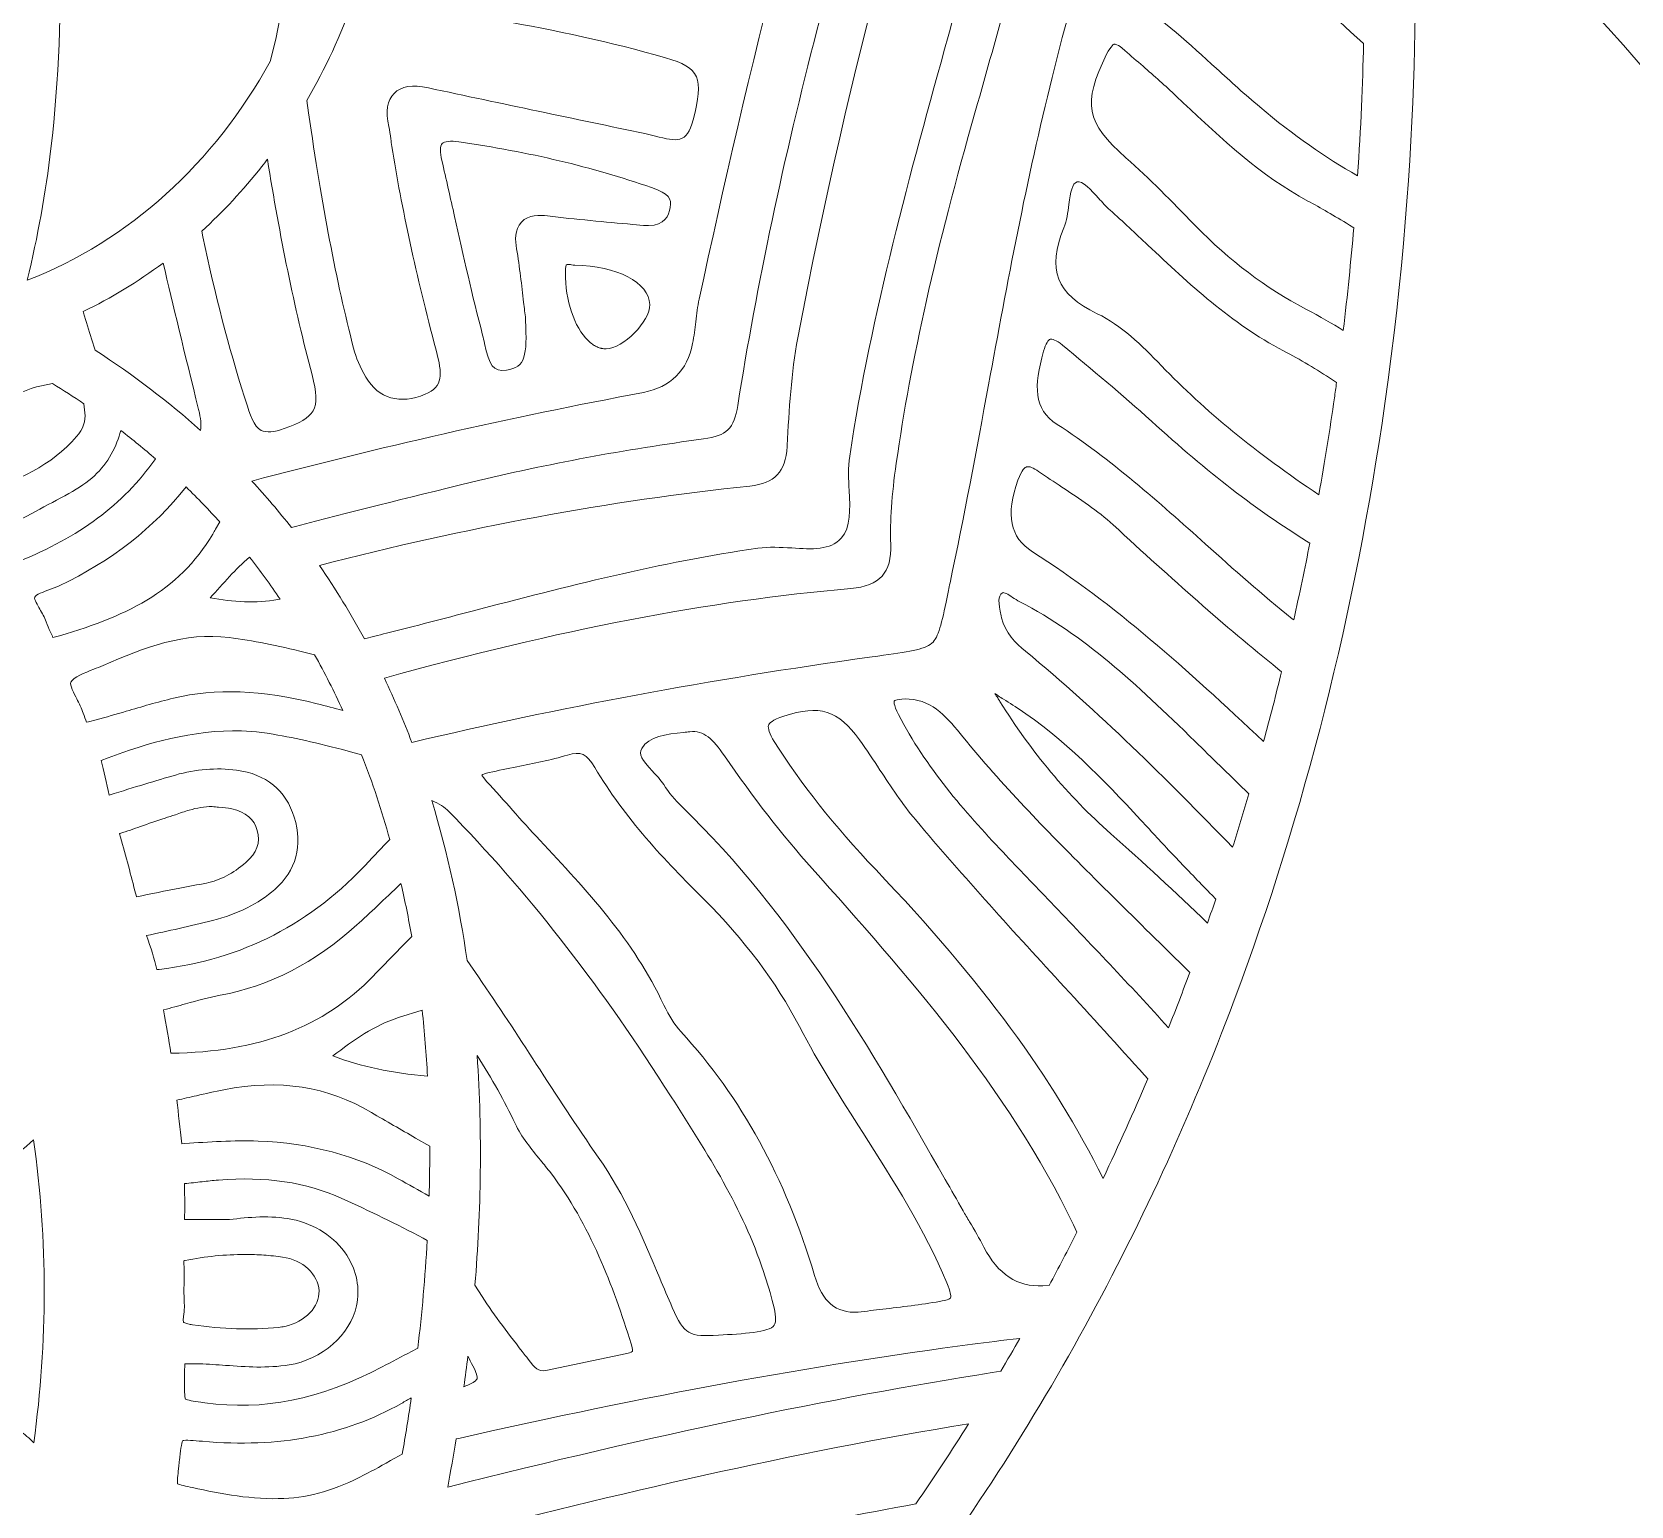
# Model space of a CAD drawing. Extents: x 126 to 8914, y -5970 to -48.
# Drawn here: x 1923.5 to 2422.1, y -5469 to -5009.5 of the extents above; entities that cross this region are included whole.
import ezdxf

# ---------------------------------------------------------------- set-up
doc = ezdxf.new("R2010")
doc.units = 0
doc.header["$MEASUREMENT"] = 0
doc.layers.add('Layer 1', color=7, linetype='Continuous')

# ---------------------------------------------------------------- blocks, each defined once
blk = doc.blocks.new('block 5')
at = {"layer": 'Layer 1', "lineweight": 0}
for points, knots in [([(2818.21, -4035.29), (2764.98, -4085.04), (2703.32, -4112.86), (2639.92, -4115.7), (2556.38, -4119.43), (2474.39, -4091.01), (2412.29, -4065.84), (2390.15, -4056.87), (2367.8, -4047.16), (2346.17, -4037.79), (2337.96, -4034.23), (2329.71, -4030.65), (2321.4, -4027.09), (2370.2, -4027.99), (2425.96, -4026.76), (2512.78, -3944.21), (2568.47, -3891.26), (2641.86, -3817.66), (2625.5, -3731.42), (2622.21, -3714.04), (2610.78, -3672.65), (2559.78, -3632.09), (2565.05, -3641.92), (2601.55, -3712.43), (2569.23, -3767.25), (2553.89, -3793.27), (2526.47, -3811.29), (2469.72, -3823.54), (2455.32, -3826.64), (2439.55, -3829), (2422.5, -3830.6), (2491.63, -3754.35), (2533.44, -3654.19), (2546.8, -3532.56), (2561.6, -3397.97), (2537.78, -3271.79), (2515.19, -3189.65), (2510.53, -3172.76), (2505.39, -3155.8), (2499.9, -3139.21), (2495.8, -3126.87), (2490.71, -3117.41), (2484.71, -3110.84), (2484.71, -3110.84), (2488.77, -3108.46), (2488.77, -3108.46), (2487.91, -3106.99), (2467.22, -3072.31), (2420.27, -3069.9), (2389.9, -3068.35), (2355.8, -3080.81), (2318.9, -3106.96), (2293.41, -3125.04), (2266.47, -3149.76), (2238.33, -3180.89), (2186.61, -3211.53), (2146.15, -3238.95), (2111.02, -3267.11), (2058.71, -3309.06), (2001.06, -3349.19), (1934.05, -3358.54), (1877.14, -3366.49), (1825.98, -3348.74), (1771.81, -3329.95), (1743.84, -3320.25), (1714.92, -3310.21), (1685.21, -3304.09), (1598.29, -3286.15), (1534.59, -3301.57), (1500, -3348.62), (1465.41, -3301.57), (1401.71, -3286.17), (1314.79, -3304.09), (1285.08, -3310.21), (1256.16, -3320.25), (1228.19, -3329.95), (1174.02, -3348.74), (1122.86, -3366.49), (1065.95, -3358.54), (998.94, -3349.19), (941.29, -3309.06), (888.98, -3267.11), (853.85, -3238.95), (813.4, -3211.53), (761.67, -3180.89), (733.53, -3149.76), (706.59, -3125.04), (681.1, -3106.96), (644.2, -3080.81), (610.1, -3068.34), (579.73, -3069.9), (532.78, -3072.31), (512.09, -3106.99), (511.23, -3108.46), (511.23, -3108.46), (515.29, -3110.84), (515.29, -3110.84), (509.29, -3117.41), (504.2, -3126.87), (500.12, -3139.21), (494.6, -3155.81), (489.45, -3172.78), (484.81, -3189.65), (462.22, -3271.79), (438.4, -3397.97), (453.2, -3532.56), (466.56, -3654.19), (508.37, -3754.35), (577.5, -3830.6), (560.45, -3829), (544.68, -3826.64), (530.28, -3823.54), (473.53, -3811.29), (446.11, -3793.27), (430.77, -3767.25), (398.45, -3712.43), (434.95, -3641.92), (440.22, -3632.09), (389.22, -3672.65), (377.79, -3714.04), (374.5, -3731.42), (358.14, -3817.66), (431.53, -3891.26), (487.22, -3944.21), (574.04, -4026.76), (629.8, -4027.99), (678.6, -4027.09), (670.29, -4030.65), (662.04, -4034.23), (653.83, -4037.79), (632.2, -4047.16), (609.85, -4056.87), (587.71, -4065.84), (525.61, -4091.01), (443.59, -4119.44), (360.08, -4115.7), (296.68, -4112.86), (235.02, -4085.04), (181.79, -4035.29), (181.79, -4035.29), (125.56, -3982.7), (125.56, -3982.7), (125.56, -3982.7), (169.91, -4045.63), (169.91, -4045.63), (219.46, -4115.9), (304.09, -4175.64), (385.53, -4197.81), (420.7, -4207.39), (457.65, -4212.84), (496.23, -4214.15), (485.34, -4225.21), (469.98, -4241.91), (452.74, -4264.03), (422.4, -4302.95), (380.42, -4366.57), (352.73, -4448.62), (321.59, -4540.91), (314.53, -4637.18), (331.76, -4734.74), (353.22, -4856.34), (412.66, -4980.18), (508.45, -5102.83), (508.45, -5102.83), (517.04, -5113.81), (517.04, -5113.81), (517.04, -5113.81), (522.08, -5100.8), (522.08, -5100.8), (522.28, -5100.26), (543.72, -5046.12), (606.97, -4986), (618.24, -4975.3), (631.32, -4963.97), (646.37, -4952.46), (644.61, -4982.41), (643.28, -5045.33), (654.68, -5125.3), (663.93, -5190.25), (679.74, -5252.83), (701.65, -5311.3), (729.05, -5384.39), (766.12, -5451.24), (811.85, -5510), (813.74, -5512.77), (839.32, -5550.81), (859.18, -5606.87), (878.01, -5659.98), (895.42, -5740.7), (871.56, -5823.61), (871.56, -5823.61), (865.31, -5845.39), (865.31, -5845.39), (865.31, -5845.39), (883.77, -5832.24), (883.77, -5832.24), (885.33, -5831.13), (922.61, -5804.27), (953.85, -5755.29), (978.49, -5716.64), (1002.96, -5657.53), (992.58, -5583.6), (993.17, -5584.35), (993.72, -5585.04), (994.23, -5585.72), (1015.9, -5614.87), (1039.45, -5642.28), (1064.19, -5667.18), (1108.9, -5712.2), (1155.06, -5746.33), (1201.41, -5768.67), (1255.37, -5794.66), (1309.82, -5804.7), (1363.33, -5798.49), (1378.55, -5829.06), (1404.02, -5852.77), (1428.69, -5875.76), (1454.89, -5900.15), (1479.63, -5923.18), (1492.73, -5953.46), (1492.73, -5953.46), (1500, -5970.23), (1500, -5970.23), (1500, -5970.23), (1507.27, -5953.46), (1507.27, -5953.46), (1520.37, -5923.18), (1545.11, -5900.15), (1571.31, -5875.76), (1595.98, -5852.77), (1621.45, -5829.06), (1636.67, -5798.49), (1690.18, -5804.7), (1744.63, -5794.66), (1798.59, -5768.67), (1844.94, -5746.33), (1891.12, -5712.2), (1935.81, -5667.18), (1960.55, -5642.28), (1984.1, -5614.88), (2005.77, -5585.74), (2006.28, -5585.06), (2006.83, -5584.35), (2007.42, -5583.6), (1997.04, -5657.53), (2021.51, -5716.64), (2046.15, -5755.29), (2077.39, -5804.27), (2114.67, -5831.13), (2116.23, -5832.24), (2116.23, -5832.24), (2134.69, -5845.39), (2134.69, -5845.39), (2134.69, -5845.39), (2128.44, -5823.61), (2128.44, -5823.61), (2104.58, -5740.7), (2121.99, -5659.98), (2140.82, -5606.87), (2160.7, -5550.77), (2186.28, -5512.73), (2188.15, -5510), (2233.88, -5451.24), (2270.95, -5384.39), (2298.34, -5311.3), (2320.26, -5252.83), (2336.07, -5190.25), (2345.32, -5125.3), (2356.72, -5045.33), (2355.39, -4982.41), (2353.63, -4952.46), (2368.68, -4963.97), (2381.76, -4975.3), (2393.03, -4986), (2456.28, -5046.12), (2477.72, -5100.26), (2477.92, -5100.8), (2477.92, -5100.8), (2482.94, -5113.84), (2482.94, -5113.84), (2482.94, -5113.84), (2491.55, -5102.83), (2491.55, -5102.83), (2587.34, -4980.18), (2646.78, -4856.34), (2668.24, -4734.74), (2685.47, -4637.18), (2678.41, -4540.91), (2647.27, -4448.62), (2619.58, -4366.57), (2577.6, -4302.95), (2547.26, -4264.03), (2530.02, -4241.91), (2514.66, -4225.21), (2503.77, -4214.15), (2542.35, -4212.84), (2579.3, -4207.39), (2614.47, -4197.81), (2695.91, -4175.64), (2780.54, -4115.9), (2830.09, -4045.63), (2830.09, -4045.63), (2874.44, -3982.7), (2874.44, -3982.7), (2874.44, -3982.7), (2818.21, -4035.29), (2818.21, -4035.29)], [0, 0, 0, 0, 1, 1, 1, 2, 2, 2, 3, 3, 3, 4, 4, 4, 5, 5, 5, 6, 6, 6, 7, 7, 7, 8, 8, 8, 9, 9, 9, 10, 10, 10, 11, 11, 11, 12, 12, 12, 13, 13, 13, 14, 14, 14, 15, 15, 15, 16, 16, 16, 17, 17, 17, 18, 18, 18, 19, 19, 19, 20, 20, 20, 21, 21, 21, 22, 22, 22, 23, 23, 23, 24, 24, 24, 25, 25, 25, 26, 26, 26, 27, 27, 27, 28, 28, 28, 29, 29, 29, 30, 30, 30, 31, 31, 31, 32, 32, 32, 33, 33, 33, 34, 34, 34, 35, 35, 35, 36, 36, 36, 37, 37, 37, 38, 38, 38, 39, 39, 39, 40, 40, 40, 41, 41, 41, 42, 42, 42, 43, 43, 43, 44, 44, 44, 45, 45, 45, 46, 46, 46, 47, 47, 47, 48, 48, 48, 49, 49, 49, 50, 50, 50, 51, 51, 51, 52, 52, 52, 53, 53, 53, 54, 54, 54, 55, 55, 55, 56, 56, 56, 57, 57, 57, 58, 58, 58, 59, 59, 59, 60, 60, 60, 61, 61, 61, 62, 62, 62, 63, 63, 63, 64, 64, 64, 65, 65, 65, 66, 66, 66, 67, 67, 67, 68, 68, 68, 69, 69, 69, 70, 70, 70, 71, 71, 71, 72, 72, 72, 73, 73, 73, 74, 74, 74, 75, 75, 75, 76, 76, 76, 77, 77, 77, 78, 78, 78, 79, 79, 79, 80, 80, 80, 81, 81, 81, 82, 82, 82, 83, 83, 83, 84, 84, 84, 85, 85, 85, 86, 86, 86, 87, 87, 87, 88, 88, 88, 89, 89, 89, 90, 90, 90, 91, 91, 91, 92, 92, 92, 93, 93, 93, 94, 94, 94, 95, 95, 95, 96, 96, 96, 97, 97, 97, 98, 98, 98, 99, 99, 99, 100, 100, 100, 101, 101, 101, 102, 102, 102, 102]), ([(1921.99, -5086.84), (1925.28, -5073.34), (1927.75, -5059.63), (1929.38, -5045.79), (1931.93, -5024.15), (1932.69, -5002.45), (1931.98, -4980.76), (1931.98, -4980.76), (1931.98, -4980.75), (1931.98, -4980.75), (1931.98, -4980.75), (1932.09, -4980.76), (1932.09, -4980.76), (1935.41, -4931.64), (1965.23, -4861.88), (1979.54, -4830.84), (1992.25, -4864.42), (2017.11, -4944.78), (1997.78, -5018.64), (1980.37, -5050.21), (1953.65, -5074.7), (1921.99, -5086.84)], [0, 0, 0, 0, 1, 1, 1, 2, 2, 2, 3, 3, 3, 4, 4, 4, 5, 5, 5, 6, 6, 6, 7, 7, 7, 7]), ([(2210.24, -4872.93), (2209.18, -4875.78), (2208.16, -4878.65), (2207.16, -4881.53), (2176.4, -4970.32), (2155.58, -5050.24), (2143.54, -5125.86), (2142.38, -5133.11), (2140.1, -5135.36), (2132.9, -5136.32), (2108.54, -5139.57), (2084.19, -5144.11), (2060.53, -5149.82), (2040.01, -5154.78), (2022.06, -5159.29), (2005.68, -5163.61), (2005.68, -5163.61), (2004.38, -5163.96), (2004.38, -5163.96), (2000.5, -5159.02), (1996.39, -5154.18), (1992.02, -5149.46), (2031.16, -5139.06), (2072.23, -5129.75), (2114.13, -5121.82), (2122.53, -5120.22), (2127.85, -5114.95), (2129.48, -5106.56), (2129.92, -5104.3), (2130.19, -5102.02), (2130.45, -5099.82), (2130.73, -5097.36), (2131, -5095.04), (2131.49, -5092.77), (2146.56, -5023.65), (2165.04, -4943.47), (2193.69, -4866.66), (2193.69, -4866.66), (2193.7, -4866.62), (2193.7, -4866.62), (2199.34, -4868.66), (2204.85, -4870.75), (2210.26, -4872.87), (2210.26, -4872.87), (2210.24, -4872.93), (2210.24, -4872.93)], [0, 0, 0, 0, 1, 1, 1, 2, 2, 2, 3, 3, 3, 4, 4, 4, 5, 5, 5, 6, 6, 6, 7, 7, 7, 8, 8, 8, 9, 9, 9, 10, 10, 10, 11, 11, 11, 12, 12, 12, 13, 13, 13, 14, 14, 14, 15, 15, 15, 15]), ([(2246.89, -4888.51), (2246.89, -4888.51), (2246.8, -4888.75), (2246.8, -4888.75), (2235.45, -4919.3), (2226.26, -4947.79), (2218.73, -4975.9), (2215.6, -4987.57), (2212.32, -4999.41), (2209.14, -5010.86), (2197.36, -5053.28), (2185.19, -5097.14), (2178.46, -5141.69), (2177.92, -5145.22), (2178.11, -5148.89), (2178.28, -5152.45), (2178.57, -5158.31), (2178.84, -5163.83), (2175.78, -5167.25), (2172.38, -5171.07), (2166.82, -5170.74), (2160.38, -5170.32), (2156.9, -5170.12), (2153.29, -5169.9), (2149.84, -5170.39), (2119.54, -5174.69), (2089.65, -5182.48), (2060.75, -5190), (2051.98, -5192.3), (2042.91, -5194.65), (2033.97, -5196.89), (2032.75, -5197.19), (2031.54, -5197.5), (2030.34, -5197.82), (2030.34, -5197.82), (2027.13, -5198.63), (2027.13, -5198.63), (2022.9, -5190.84), (2018.23, -5183.21), (2013.1, -5175.78), (2058.61, -5163.94), (2103.76, -5155.6), (2147.34, -5151), (2155.11, -5150.17), (2158.47, -5146.63), (2158.91, -5138.73), (2158.91, -5138.73), (2158.92, -5138.41), (2158.92, -5138.41), (2159.56, -5127.28), (2160.19, -5115.77), (2162.28, -5104.84), (2178.68, -5018.79), (2198.93, -4944.77), (2224.17, -4878.5), (2231.98, -4881.76), (2239.56, -4885.11), (2246.89, -4888.51)], [0, 0, 0, 0, 1, 1, 1, 2, 2, 2, 3, 3, 3, 4, 4, 4, 5, 5, 5, 6, 6, 6, 7, 7, 7, 8, 8, 8, 9, 9, 9, 10, 10, 10, 11, 11, 11, 12, 12, 12, 13, 13, 13, 14, 14, 14, 15, 15, 15, 16, 16, 16, 17, 17, 17, 18, 18, 18, 19, 19, 19, 19]), ([(2042.29, -5230.86), (2042.29, -5230.86), (2041.91, -5230.94), (2041.91, -5230.94), (2039.33, -5224.18), (2036.48, -5217.48), (2033.35, -5210.88), (2088.07, -5195.75), (2134.31, -5186.87), (2178.78, -5182.96), (2187.83, -5182.16), (2191.57, -5178.02), (2191.25, -5169.12), (2191, -5161.92), (2191.53, -5153.91), (2192.96, -5143.92), (2197.6, -5111.52), (2205.23, -5077.63), (2217.7, -5033.98), (2221.15, -5021.94), (2224.54, -5009.65), (2227.82, -4997.76), (2237.23, -4963.59), (2246.97, -4928.26), (2259.27, -4894.43), (2265.38, -4897.42), (2271.33, -4900.46), (2277.11, -4903.53), (2277.11, -4903.53), (2276.95, -4904.01), (2276.95, -4904.01), (2264.38, -4939.7), (2252.81, -4978.85), (2241.56, -5023.69), (2233.59, -5055.38), (2227.56, -5087.96), (2221.74, -5119.46), (2217.97, -5139.76), (2214.09, -5160.71), (2209.74, -5181.21), (2209.41, -5182.81), (2209.1, -5184.3), (2208.8, -5185.68), (2207.09, -5193.96), (2206.24, -5198.12), (2204.02, -5200.02), (2201.71, -5202.01), (2196.57, -5202.73), (2187.24, -5204.01), (2187.24, -5204.01), (2184.66, -5204.37), (2184.66, -5204.37), (2135.21, -5211.26), (2087.31, -5220.17), (2042.29, -5230.86)], [0, 0, 0, 0, 1, 1, 1, 2, 2, 2, 3, 3, 3, 4, 4, 4, 5, 5, 5, 6, 6, 6, 7, 7, 7, 8, 8, 8, 9, 9, 9, 10, 10, 10, 11, 11, 11, 12, 12, 12, 13, 13, 13, 14, 14, 14, 15, 15, 15, 16, 16, 16, 17, 17, 17, 18, 18, 18, 18]), ([(2336.83, -5054.26), (2326.86, -5048.72), (2316.86, -5041.71), (2306.31, -5032.84), (2301.72, -5029), (2297.2, -5024.87), (2292.83, -5020.86), (2284.63, -5013.37), (2276.14, -5005.63), (2266.69, -4999.16), (2264.46, -4997.61), (2263.53, -4996.15), (2263.4, -4993.85), (2264.26, -4991.15), (2265.08, -4988.43), (2265.9, -4985.7), (2267.77, -4979.47), (2269.72, -4973.01), (2271.98, -4966.85), (2272.93, -4964.27), (2275.81, -4956.45), (2277.27, -4956.1), (2278.23, -4955.9), (2281.32, -4958.22), (2286.45, -4963.07), (2293.62, -4969.81), (2300.79, -4976.82), (2307.72, -4983.61), (2316.45, -4992.16), (2325.47, -5000.99), (2334.62, -5009.42), (2334.62, -5009.42), (2338.67, -5013.09), (2338.67, -5013.09), (2338.4, -5025.62), (2337.83, -5039.41), (2336.83, -5054.26)], [0, 0, 0, 0, 1, 1, 1, 2, 2, 2, 3, 3, 3, 4, 4, 4, 5, 5, 5, 6, 6, 6, 7, 7, 7, 8, 8, 8, 9, 9, 9, 10, 10, 10, 11, 11, 11, 12, 12, 12, 12]), ([(2117.86, -5041.91), (2116.77, -5041.63), (2115.66, -5041.36), (2114.57, -5041.12), (2092.95, -5036.61), (2069.93, -5031.8), (2047.09, -5026.89), (2042.09, -5025.81), (2038.59, -5026.38), (2036.37, -5028.62), (2034.2, -5030.8), (2033.66, -5034.19), (2034.74, -5038.94), (2035.03, -5040.16), (2035.18, -5041.44), (2035.36, -5042.8), (2035.47, -5043.58), (2035.56, -5044.35), (2035.69, -5045.13), (2038.76, -5064.41), (2043.26, -5085.18), (2049.46, -5108.62), (2051.49, -5116.31), (2051.79, -5119.94), (2046.04, -5122.42), (2038.4, -5125.72), (2031.5, -5123.72), (2027.59, -5117.1), (2025.81, -5114.1), (2024.48, -5110.96), (2023.74, -5108.05), (2018.37, -5087.11), (2013.91, -5063.77), (2009.7, -5034.63), (2009.7, -5034.63), (2009.14, -5030.82), (2009.14, -5030.82), (2014.92, -5020.91), (2019.81, -5010.35), (2023.77, -4999.41), (2023.77, -4999.41), (2024.5, -4999.49), (2024.5, -4999.49), (2051.31, -5002.67), (2086.54, -5007.58), (2121.06, -5017.54), (2131.71, -5020.61), (2133.07, -5023.68), (2129.64, -5036.86), (2127.66, -5044.41), (2124.59, -5043.62), (2117.86, -5041.91)], [0, 0, 0, 0, 1, 1, 1, 2, 2, 2, 3, 3, 3, 4, 4, 4, 5, 5, 5, 6, 6, 6, 7, 7, 7, 8, 8, 8, 9, 9, 9, 10, 10, 10, 11, 11, 11, 12, 12, 12, 13, 13, 13, 14, 14, 14, 15, 15, 15, 16, 16, 16, 17, 17, 17, 17]), ([(2332.34, -5102.53), (2328.94, -5100.37), (2325.18, -5098.22), (2320.66, -5095.83), (2308.14, -5089.24), (2296.9, -5080.78), (2286.32, -5069.93), (2286.32, -5069.93), (2285.8, -5069.39), (2285.8, -5069.39), (2279.01, -5062.43), (2272, -5055.24), (2264.57, -5048.67), (2252.07, -5037.61), (2250.99, -5031.88), (2258.57, -5016.41), (2259.98, -5013.53), (2260.88, -5013.29), (2260.98, -5013.26), (2261.07, -5013.25), (2261.94, -5013.15), (2264.24, -5015.19), (2266.11, -5016.86), (2268.01, -5018.52), (2269.91, -5020.16), (2273.36, -5023.17), (2276.92, -5026.29), (2280.27, -5029.46), (2280.27, -5029.46), (2282.46, -5031.51), (2282.46, -5031.51), (2294.3, -5042.69), (2306.55, -5054.26), (2321.29, -5062.16), (2325.25, -5064.28), (2329.49, -5066.73), (2334.25, -5069.65), (2334.25, -5069.65), (2335.62, -5070.49), (2335.62, -5070.49), (2334.74, -5080.76), (2333.67, -5091.44), (2332.34, -5102.53)], [0, 0, 0, 0, 1, 1, 1, 2, 2, 2, 3, 3, 3, 4, 4, 4, 5, 5, 5, 6, 6, 6, 7, 7, 7, 8, 8, 8, 9, 9, 9, 10, 10, 10, 11, 11, 11, 12, 12, 12, 13, 13, 13, 14, 14, 14, 14]), ([(2115.74, -5069.82), (2115.23, -5069.82), (2114.7, -5069.82), (2114.11, -5069.76), (2114.11, -5069.76), (2110.83, -5069.47), (2110.83, -5069.47), (2102.1, -5068.68), (2093.07, -5067.87), (2084.24, -5066.81), (2081.82, -5066.53), (2078.34, -5066.4), (2076.1, -5068.74), (2073.87, -5071.09), (2074.16, -5074.59), (2074.57, -5077.02), (2075.53, -5082.8), (2076.2, -5088.58), (2076.78, -5093.68), (2076.99, -5095.54), (2077.2, -5097.3), (2077.39, -5098.88), (2077.39, -5098.88), (2077.4, -5099.41), (2077.4, -5099.41), (2077.83, -5110.2), (2077.43, -5114.05), (2071.47, -5114.87), (2067.24, -5115.46), (2066.08, -5113.42), (2064.58, -5106.55), (2064.39, -5105.64), (2064.18, -5104.76), (2063.98, -5103.93), (2060.78, -5091.71), (2057.96, -5079.14), (2055.24, -5067), (2053.94, -5061.19), (2052.64, -5055.37), (2051.3, -5049.58), (2050.68, -5046.96), (2050.71, -5044.97), (2051.38, -5044.26), (2052.03, -5043.54), (2053.97, -5043.34), (2056.59, -5043.72), (2078.49, -5046.87), (2098.12, -5051.54), (2116.6, -5057.95), (2122.23, -5059.91), (2122.94, -5061.38), (2122.49, -5064.14), (2122.03, -5066.8), (2120.82, -5069.74), (2115.74, -5069.82)], [0, 0, 0, 0, 1, 1, 1, 2, 2, 2, 3, 3, 3, 4, 4, 4, 5, 5, 5, 6, 6, 6, 7, 7, 7, 8, 8, 8, 9, 9, 9, 10, 10, 10, 11, 11, 11, 12, 12, 12, 13, 13, 13, 14, 14, 14, 15, 15, 15, 16, 16, 16, 17, 17, 17, 18, 18, 18, 18]), ([(1990.15, -5124.56), (1990.15, -5124.56), (1989.75, -5123.33), (1989.75, -5123.33), (1984.78, -5107.67), (1980.54, -5091.32), (1976.77, -5073.35), (1976.77, -5073.35), (1976.41, -5071.56), (1976.41, -5071.56), (1983.09, -5065.47), (1989.36, -5058.76), (1995.15, -5051.41), (1995.75, -5050.65), (1996.32, -5049.86), (1996.91, -5049.1), (2000.72, -5073.27), (2005.27, -5095.32), (2010.81, -5116.38), (2013.69, -5127.33), (2011.68, -5129.64), (2002.16, -5133.08), (1998.95, -5134.23), (1996.53, -5134.44), (1994.98, -5133.66), (1992.63, -5132.49), (1991.42, -5128.64), (1990.15, -5124.56)], [0, 0, 0, 0, 1, 1, 1, 2, 2, 2, 3, 3, 3, 4, 4, 4, 5, 5, 5, 6, 6, 6, 7, 7, 7, 8, 8, 8, 9, 9, 9, 9]), ([(2329.58, -5123.56), (2328.21, -5133.2), (2326.59, -5143.27), (2324.74, -5153.72), (2305.25, -5140.74), (2289.17, -5127.58), (2275.65, -5113.53), (2269.42, -5107.04), (2263.18, -5100.91), (2255.61, -5097.29), (2242.92, -5091.21), (2239.91, -5083.45), (2245.2, -5070.53), (2246.13, -5068.25), (2246.48, -5065.71), (2246.81, -5063.24), (2247.33, -5059.31), (2247.79, -5056.71), (2249.38, -5056.18), (2250.91, -5055.69), (2253.87, -5058.91), (2256.02, -5061.29), (2257.2, -5062.57), (2258.4, -5063.92), (2259.63, -5065.01), (2263.61, -5068.55), (2267.58, -5072.29), (2271.41, -5075.9), (2284.2, -5087.9), (2297.4, -5100.32), (2313.66, -5108.83), (2318.96, -5111.58), (2324.11, -5114.65), (2328.95, -5117.91), (2328.95, -5117.91), (2330.25, -5118.78), (2330.25, -5118.78), (2330.03, -5120.38), (2329.82, -5121.96), (2329.58, -5123.56)], [0, 0, 0, 0, 1, 1, 1, 2, 2, 2, 3, 3, 3, 4, 4, 4, 5, 5, 5, 6, 6, 6, 7, 7, 7, 8, 8, 8, 9, 9, 9, 10, 10, 10, 11, 11, 11, 12, 12, 12, 13, 13, 13, 13]), ([(1939.59, -5097.05), (1939.59, -5097.05), (1939.45, -5096.62), (1939.45, -5096.62), (1948.18, -5092.41), (1956.51, -5087.34), (1964.38, -5081.49), (1967.48, -5094.67), (1970.9, -5108.86), (1975.44, -5127.19), (1976.09, -5129.83), (1976.28, -5131.97), (1976.03, -5133.69), (1966.14, -5124.8), (1955.23, -5116.44), (1943.2, -5108.7), (1943.2, -5108.7), (1942.06, -5105.12), (1942.06, -5105.12), (1941.2, -5102.43), (1940.38, -5099.74), (1939.59, -5097.05)], [0, 0, 0, 0, 1, 1, 1, 2, 2, 2, 3, 3, 3, 4, 4, 4, 5, 5, 5, 6, 6, 6, 7, 7, 7, 7]), ([(2116.11, -5094.4), (2116.2, -5099.71), (2107.91, -5108.13), (2102.46, -5108.26), (2102.02, -5108.26), (2101.57, -5108.21), (2101.13, -5108.11), (2101.07, -5108.1), (2101, -5108.08), (2100.94, -5108.07), (2100.53, -5107.97), (2100.12, -5107.83), (2099.71, -5107.65), (2099.66, -5107.64), (2099.61, -5107.61), (2099.56, -5107.59), (2099.12, -5107.38), (2098.69, -5107.13), (2098.25, -5106.83), (2098.25, -5106.83), (2098.23, -5106.82), (2098.23, -5106.82), (2097.77, -5106.5), (2097.32, -5106.12), (2096.87, -5105.68), (2092.55, -5101.45), (2089.77, -5093.12), (2089.78, -5084.48), (2089.78, -5082.56), (2090.13, -5082.04), (2090.16, -5082.01), (2090.19, -5082.01), (2090.35, -5081.96), (2090.71, -5081.96), (2091.05, -5081.96), (2091.54, -5081.99), (2092.23, -5082.12), (2092.23, -5082.12), (2092.76, -5082.17), (2092.76, -5082.17), (2105.72, -5082.28), (2115.98, -5087.66), (2116.11, -5094.4)], [0, 0, 0, 0, 1, 1, 1, 2, 2, 2, 3, 3, 3, 4, 4, 4, 5, 5, 5, 6, 6, 6, 7, 7, 7, 8, 8, 8, 9, 9, 9, 10, 10, 10, 11, 11, 11, 12, 12, 12, 13, 13, 13, 14, 14, 14, 14]), ([(2316.89, -5192.77), (2316.89, -5192.77), (2316.4, -5192.37), (2316.4, -5192.37), (2307.12, -5184.98), (2298.11, -5176.91), (2289.39, -5169.1), (2274.91, -5156.11), (2259.93, -5142.68), (2243.12, -5131.78), (2235.68, -5126.93), (2235.89, -5120.03), (2238.88, -5108.98), (2239.55, -5106.51), (2240.42, -5105.44), (2240.95, -5105.26), (2241.51, -5105.09), (2242.82, -5105.45), (2244.78, -5107.07), (2253.81, -5114.52), (2263.42, -5122.57), (2272.5, -5130.78), (2290.18, -5146.82), (2305.57, -5158.7), (2320.89, -5168.17), (2320.89, -5168.17), (2321.92, -5168.8), (2321.92, -5168.8), (2320.39, -5176.62), (2318.71, -5184.62), (2316.89, -5192.77)], [0, 0, 0, 0, 1, 1, 1, 2, 2, 2, 3, 3, 3, 4, 4, 4, 5, 5, 5, 6, 6, 6, 7, 7, 7, 8, 8, 8, 9, 9, 9, 10, 10, 10, 10]), ([(1926.45, -5119.75), (1926.45, -5119.75), (1929.92, -5119.08), (1929.92, -5119.08), (1933.24, -5121.13), (1936.47, -5123.21), (1939.64, -5125.35), (1939.64, -5125.35), (1939.97, -5128.15), (1939.97, -5128.15), (1940.27, -5130.75), (1939.42, -5133.25), (1937.39, -5135.61), (1929.62, -5144.68), (1918.98, -5149.22), (1906.89, -5153.67), (1906.89, -5153.67), (1902.1, -5145.3), (1902.1, -5145.3), (1904.67, -5139.53), (1907.08, -5133.69), (1909.32, -5127.76), (1909.32, -5127.76), (1913.83, -5125.22), (1913.83, -5125.22), (1918.09, -5122.83), (1922.1, -5120.59), (1926.45, -5119.75)], [0, 0, 0, 0, 1, 1, 1, 2, 2, 2, 3, 3, 3, 4, 4, 4, 5, 5, 5, 6, 6, 6, 7, 7, 7, 8, 8, 8, 9, 9, 9, 9]), ([(1913.52, -5164.67), (1920.99, -5160.86), (1928.26, -5156.96), (1935, -5153.34), (1941.3, -5149.92), (1945.49, -5146.04), (1948.18, -5141.1), (1949.59, -5138.52), (1950.56, -5136.08), (1951.16, -5133.69), (1954.91, -5136.56), (1958.51, -5139.52), (1961.99, -5142.54), (1961.99, -5142.54), (1961.8, -5142.81), (1961.8, -5142.81), (1951.95, -5156.68), (1938.07, -5167.05), (1919.34, -5174.49), (1919.3, -5174.52), (1919.25, -5174.53), (1919.2, -5174.55), (1917.49, -5171.34), (1915.61, -5167.93), (1913.49, -5164.69), (1913.5, -5164.67), (1913.5, -5164.67), (1913.52, -5164.67)], [0, 0, 0, 0, 1, 1, 1, 2, 2, 2, 3, 3, 3, 4, 4, 4, 5, 5, 5, 6, 6, 6, 7, 7, 7, 8, 8, 8, 9, 9, 9, 9]), ([(2307.5, -5230.67), (2283.47, -5208.08), (2261.36, -5188.02), (2235.41, -5171.48), (2228.45, -5167.05), (2227.02, -5159.96), (2230.9, -5149.14), (2232.11, -5145.82), (2233.2, -5145.15), (2233.62, -5145.03), (2234.37, -5144.79), (2235.73, -5145.3), (2237.35, -5146.44), (2239.75, -5148.11), (2242.24, -5149.76), (2244.63, -5151.34), (2250.12, -5154.97), (2255.8, -5158.72), (2260.57, -5163.11), (2279.29, -5180.31), (2295.2, -5194.51), (2311.95, -5207.95), (2311.95, -5207.95), (2313.11, -5208.88), (2313.11, -5208.88), (2311.36, -5216.04), (2309.5, -5223.31), (2307.5, -5230.67)], [0, 0, 0, 0, 1, 1, 1, 2, 2, 2, 3, 3, 3, 4, 4, 4, 5, 5, 5, 6, 6, 6, 7, 7, 7, 8, 8, 8, 9, 9, 9, 9]), ([(1924.33, -5185.68), (1924.66, -5184.86), (1927.12, -5183.97), (1928.73, -5183.38), (1929.82, -5183), (1930.95, -5182.59), (1931.99, -5182.1), (1948.26, -5174.38), (1961.55, -5164.01), (1971.5, -5151.28), (1975.17, -5154.84), (1978.67, -5158.5), (1982.03, -5162.22), (1982.03, -5162.22), (1980.73, -5164.43), (1980.73, -5164.43), (1980.43, -5164.96), (1980.14, -5165.46), (1979.84, -5165.97), (1969.21, -5184.06), (1952.22, -5192.03), (1930.01, -5198.26), (1929.76, -5197.69), (1929.51, -5197.12), (1929.24, -5196.55), (1928.73, -5195.45), (1928.26, -5194.38), (1927.89, -5193.34), (1927.38, -5191.92), (1926.62, -5190.62), (1925.91, -5189.37), (1925.28, -5188.27), (1924.09, -5186.23), (1924.33, -5185.68)], [0, 0, 0, 0, 1, 1, 1, 2, 2, 2, 3, 3, 3, 4, 4, 4, 5, 5, 5, 6, 6, 6, 7, 7, 7, 8, 8, 8, 9, 9, 9, 10, 10, 10, 11, 11, 11, 11]), ([(1991.26, -5173.16), (1994.63, -5177.43), (1997.84, -5181.8), (2000.85, -5186.23), (2000.85, -5186.23), (2000.12, -5186.37), (2000.12, -5186.37), (1993.35, -5187.75), (1986.16, -5187.02), (1979.05, -5185.9), (1983.1, -5181.28), (1986.95, -5176.91), (1991.26, -5173.16)], [0, 0, 0, 0, 1, 1, 1, 2, 2, 2, 3, 3, 3, 4, 4, 4, 4]), ([(2297.85, -5263.62), (2276.97, -5242.21), (2256.26, -5221.41), (2233.26, -5202.51), (2230.32, -5200.08), (2226.8, -5196.71), (2225.82, -5192.14), (2225.82, -5192.14), (2225.66, -5191.42), (2225.66, -5191.42), (2224.76, -5187.29), (2224.62, -5185.39), (2226.09, -5184.3), (2226.52, -5183.98), (2227.77, -5184.76), (2229.24, -5185.73), (2229.95, -5186.18), (2230.7, -5186.68), (2231.47, -5187.07), (2251.62, -5197.58), (2267.5, -5212.38), (2286.16, -5230.65), (2291.34, -5235.7), (2296.52, -5240.77), (2301.71, -5245.78), (2301.71, -5245.78), (2302.91, -5246.94), (2302.91, -5246.94), (2301.3, -5252.46), (2299.6, -5258.02), (2297.85, -5263.62)], [0, 0, 0, 0, 1, 1, 1, 2, 2, 2, 3, 3, 3, 4, 4, 4, 5, 5, 5, 6, 6, 6, 7, 7, 7, 8, 8, 8, 9, 9, 9, 10, 10, 10, 10]), ([(1943.45, -5223.91), (1942.49, -5224.16), (1941.24, -5224.51), (1940.51, -5224.62), (1940.19, -5223.95), (1939.78, -5222.7), (1939.48, -5221.82), (1938.96, -5220.28), (1938.18, -5218.79), (1937.44, -5217.34), (1936.63, -5215.8), (1935.16, -5212.92), (1935.55, -5212.19), (1936.45, -5210.56), (1939.92, -5209.22), (1942.72, -5208.12), (1943.72, -5207.73), (1944.7, -5207.35), (1945.62, -5206.95), (1958.47, -5201.35), (1971.15, -5196.46), (1984.99, -5198.23), (1992.25, -5199.17), (1999.98, -5200.68), (2008.62, -5202.87), (2008.62, -5202.87), (2011.6, -5203.61), (2011.6, -5203.61), (2014.78, -5209.3), (2017.71, -5215.07), (2020.4, -5220.95), (2017.74, -5220.27), (2015.08, -5219.57), (2012.41, -5218.9), (1994.96, -5214.52), (1980.71, -5213.97), (1967.61, -5217.15), (1962.62, -5218.35), (1957.65, -5219.81), (1952.84, -5221.22), (1949.72, -5222.13), (1946.59, -5223.05), (1943.45, -5223.91)], [0, 0, 0, 0, 1, 1, 1, 2, 2, 2, 3, 3, 3, 4, 4, 4, 5, 5, 5, 6, 6, 6, 7, 7, 7, 8, 8, 8, 9, 9, 9, 10, 10, 10, 11, 11, 11, 12, 12, 12, 13, 13, 13, 14, 14, 14, 14]), ([(2257.46, -5366.85), (2241.73, -5335.3), (2219.79, -5305.48), (2186.56, -5270.57), (2173.54, -5256.88), (2163.18, -5243.8), (2154.89, -5230.6), (2153.46, -5228.32), (2152.83, -5226.5), (2153.15, -5225.58), (2153.35, -5225.05), (2154.22, -5223.95), (2157.94, -5222.74), (2169.09, -5219.08), (2174.83, -5220.88), (2181.53, -5230.16), (2183.73, -5233.2), (2185.85, -5236.43), (2187.89, -5239.53), (2191.31, -5244.74), (2194.86, -5250.12), (2198.96, -5255.01), (2213.95, -5272.88), (2229.95, -5290.34), (2245.43, -5307.23), (2253.65, -5316.19), (2262.13, -5325.45), (2270.37, -5334.67), (2270.37, -5334.67), (2271.36, -5335.79), (2271.36, -5335.79), (2267.03, -5346.1), (2262.39, -5356.46), (2257.46, -5366.85)], [0, 0, 0, 0, 1, 1, 1, 2, 2, 2, 3, 3, 3, 4, 4, 4, 5, 5, 5, 6, 6, 6, 7, 7, 7, 8, 8, 8, 9, 9, 9, 10, 10, 10, 11, 11, 11, 11]), ([(2277.87, -5319.9), (2265.85, -5306.6), (2253.29, -5293.46), (2241.13, -5280.74), (2236.16, -5275.54), (2231.19, -5270.37), (2226.25, -5265.14), (2214.31, -5252.54), (2202.09, -5238.63), (2193.67, -5222.28), (2191.96, -5218.98), (2192.34, -5217.99), (2192.34, -5217.97), (2192.36, -5217.97), (2193.15, -5217.21), (2197.04, -5217.43), (2204.58, -5217.88), (2209.23, -5223.64), (2213.73, -5229.19), (2225.87, -5244.18), (2239.47, -5258), (2253.49, -5272.03), (2261.14, -5279.67), (2268.97, -5287.38), (2276.56, -5294.84), (2276.56, -5294.84), (2284.49, -5302.64), (2284.49, -5302.64), (2282.36, -5308.37), (2280.16, -5314.12), (2277.87, -5319.9)], [0, 0, 0, 0, 1, 1, 1, 2, 2, 2, 3, 3, 3, 4, 4, 4, 5, 5, 5, 6, 6, 6, 7, 7, 7, 8, 8, 8, 9, 9, 9, 10, 10, 10, 10]), ([(2290.03, -5287.23), (2280.05, -5277.66), (2269.91, -5268.29), (2259.85, -5259.41), (2246.53, -5247.62), (2234.91, -5233.74), (2225.31, -5218.14), (2225.09, -5217.8), (2224.86, -5217.45), (2224.6, -5217.08), (2224.35, -5216.69), (2223.97, -5216.12), (2223.73, -5215.68), (2224.08, -5215.9), (2224.48, -5216.18), (2224.76, -5216.39), (2225.31, -5216.77), (2225.85, -5217.15), (2226.38, -5217.45), (2228.39, -5218.59), (2230.29, -5219.9), (2232.31, -5221.3), (2232.31, -5221.3), (2233.36, -5222.02), (2233.36, -5222.02), (2247.7, -5231.9), (2259.7, -5244.85), (2271.3, -5257.39), (2274.43, -5260.77), (2277.68, -5264.29), (2280.92, -5267.69), (2284.41, -5271.33), (2287.92, -5274.97), (2291.45, -5278.58), (2291.45, -5278.58), (2292.57, -5279.75), (2292.57, -5279.75), (2291.74, -5282.24), (2290.9, -5284.72), (2290.03, -5287.23)], [0, 0, 0, 0, 1, 1, 1, 2, 2, 2, 3, 3, 3, 4, 4, 4, 5, 5, 5, 6, 6, 6, 7, 7, 7, 8, 8, 8, 9, 9, 9, 10, 10, 10, 11, 11, 11, 12, 12, 12, 13, 13, 13, 13]), ([(1979.81, -5286.4), (1987.71, -5284.41), (1994.04, -5281.24), (1999.16, -5276.75), (2005.84, -5270.87), (2007.94, -5263.12), (2005.25, -5254.28), (2002.67, -5245.85), (1996.45, -5240.77), (1987.25, -5239.58), (1980.95, -5238.76), (1974.54, -5239.28), (1968.18, -5241.1), (1962.11, -5242.86), (1955.75, -5244.79), (1947.57, -5247.38), (1946.81, -5243.58), (1945.83, -5239.75), (1945, -5236.57), (1956.7, -5232.09), (1970.71, -5227.52), (1986.03, -5227.29), (1989.72, -5227.2), (1993.62, -5227.55), (1998.7, -5228.39), (2006.12, -5229.64), (2013.91, -5231.41), (2023.95, -5234.15), (2023.95, -5234.15), (2026.27, -5234.78), (2026.27, -5234.78), (2029.64, -5243.44), (2032.56, -5252.26), (2035.04, -5261.15), (2035.04, -5261.15), (2033.71, -5262.55), (2033.71, -5262.55), (2032.05, -5264.3), (2030.37, -5266.06), (2028.74, -5267.83), (2010.57, -5287.53), (1989.1, -5298.59), (1963.11, -5301.69), (1962.81, -5301.73), (1962.57, -5301.76), (1962.4, -5301.76), (1962.4, -5301.74), (1962.38, -5301.73), (1962.38, -5301.69), (1961.59, -5298.42), (1960.56, -5294.97), (1959.22, -5291.12), (1965.85, -5289.76), (1972.78, -5288.18), (1979.81, -5286.4)], [0, 0, 0, 0, 1, 1, 1, 2, 2, 2, 3, 3, 3, 4, 4, 4, 5, 5, 5, 6, 6, 6, 7, 7, 7, 8, 8, 8, 9, 9, 9, 10, 10, 10, 11, 11, 11, 12, 12, 12, 13, 13, 13, 14, 14, 14, 15, 15, 15, 16, 16, 16, 17, 17, 17, 18, 18, 18, 18]), ([(2240.62, -5400.2), (2240.62, -5400.2), (2238.66, -5400.31), (2238.66, -5400.31), (2230.81, -5400.77), (2224.65, -5396.73), (2220.26, -5388.25), (2218.87, -5385.54), (2217.32, -5382.92), (2215.82, -5380.38), (2215.14, -5379.21), (2214.46, -5378.06), (2213.79, -5376.9), (2211.94, -5373.66), (2210.09, -5370.43), (2208.23, -5367.18), (2185.06, -5326.61), (2161.09, -5284.66), (2126.17, -5251.01), (2124.02, -5248.93), (2122.04, -5246.54), (2120.44, -5244.09), (2119.46, -5242.57), (2118.18, -5241.21), (2116.94, -5239.88), (2113.51, -5236.21), (2112.61, -5234.75), (2113.64, -5232.83), (2115.68, -5228.96), (2121.27, -5228.37), (2126.66, -5227.8), (2127.31, -5227.74), (2127.95, -5227.67), (2128.58, -5227.6), (2132.98, -5227.1), (2135.78, -5229.84), (2139.38, -5235.1), (2148.35, -5248.17), (2157.31, -5259.68), (2166.78, -5270.27), (2195.38, -5302.3), (2227.78, -5338.58), (2248.22, -5381.33), (2248.22, -5381.33), (2249.28, -5383.56), (2249.28, -5383.56), (2246.49, -5389.1), (2243.61, -5394.65), (2240.62, -5400.2)], [0, 0, 0, 0, 1, 1, 1, 2, 2, 2, 3, 3, 3, 4, 4, 4, 5, 5, 5, 6, 6, 6, 7, 7, 7, 8, 8, 8, 9, 9, 9, 10, 10, 10, 11, 11, 11, 12, 12, 12, 13, 13, 13, 14, 14, 14, 15, 15, 15, 16, 16, 16, 16]), ([(2125.78, -5321.04), (2123.81, -5318.88), (2122.03, -5316.11), (2120.49, -5312.81), (2111.14, -5292.67), (2096.24, -5276.81), (2081.83, -5261.45), (2078.95, -5258.38), (2076.09, -5255.15), (2073.32, -5252.04), (2070.69, -5249.09), (2067.98, -5246.04), (2065.23, -5243.09), (2064.31, -5242.1), (2063.93, -5241.46), (2063.79, -5241.13), (2064.09, -5240.94), (2064.75, -5240.62), (2066.08, -5240.32), (2068.9, -5239.67), (2071.81, -5239.1), (2074.63, -5238.53), (2079.84, -5237.5), (2085.22, -5236.43), (2090.45, -5234.88), (2094.61, -5233.63), (2096.45, -5234.45), (2098.96, -5238.72), (2108.27, -5254.47), (2120.84, -5267.82), (2133.04, -5279.91), (2145.5, -5292.26), (2155.51, -5305.57), (2162.77, -5319.49), (2168.72, -5330.9), (2175.72, -5341.89), (2182.5, -5352.49), (2191.99, -5367.39), (2201.81, -5382.79), (2208.72, -5399.41), (2209.33, -5400.85), (2209.64, -5401.88), (2209.8, -5402.59), (2210.07, -5403.78), (2209.9, -5404.13), (2209.9, -5404.13), (2209.88, -5404.16), (2209.69, -5404.38), (2208.85, -5404.65), (2208.33, -5404.82), (2207.59, -5405.01), (2206.48, -5405.2), (2200.62, -5406.22), (2194.57, -5406.93), (2188.73, -5407.61), (2186.2, -5407.91), (2183.65, -5408.21), (2181.12, -5408.54), (2174.09, -5408.88), (2169.99, -5405.46), (2167.47, -5397.08), (2158.32, -5366.5), (2144.68, -5341.63), (2125.78, -5321.04)], [0, 0, 0, 0, 1, 1, 1, 2, 2, 2, 3, 3, 3, 4, 4, 4, 5, 5, 5, 6, 6, 6, 7, 7, 7, 8, 8, 8, 9, 9, 9, 10, 10, 10, 11, 11, 11, 12, 12, 12, 13, 13, 13, 14, 14, 14, 15, 15, 15, 16, 16, 16, 17, 17, 17, 18, 18, 18, 19, 19, 19, 20, 20, 20, 21, 21, 21, 21]), ([(2100.05, -5360.22), (2093.39, -5350.73), (2086.96, -5340.81), (2080.73, -5331.22), (2074.92, -5322.26), (2068.9, -5312.98), (2062.7, -5304.05), (2062.7, -5304.05), (2059.17, -5298.96), (2059.17, -5298.96), (2056.74, -5282.19), (2053.15, -5265.46), (2048.12, -5249.08), (2050.35, -5249.98), (2052.17, -5251.12), (2053.45, -5252.43), (2077.59, -5277.14), (2099.58, -5305.16), (2120.63, -5338.05), (2120.63, -5338.05), (2122.8, -5341.43), (2122.8, -5341.43), (2134.26, -5359.28), (2145.07, -5376.16), (2151.56, -5395.9), (2153.81, -5402.75), (2156.34, -5410.52), (2154.9, -5412.63), (2153.42, -5414.81), (2144.98, -5415.29), (2137.54, -5415.7), (2128.45, -5416.21), (2126.89, -5415.71), (2123.13, -5407.07), (2121.8, -5404.03), (2120.52, -5400.98), (2119.22, -5397.91), (2113.84, -5385.15), (2108.29, -5371.95), (2100.05, -5360.22)], [0, 0, 0, 0, 1, 1, 1, 2, 2, 2, 3, 3, 3, 4, 4, 4, 5, 5, 5, 6, 6, 6, 7, 7, 7, 8, 8, 8, 9, 9, 9, 10, 10, 10, 11, 11, 11, 12, 12, 12, 13, 13, 13, 13]), ([(1950.77, -5259.38), (1950.81, -5259.37), (1950.89, -5259.33), (1950.95, -5259.32), (1953.09, -5258.62), (1955.2, -5257.88), (1957.32, -5257.13), (1959.82, -5256.26), (1962.42, -5255.36), (1964.96, -5254.54), (1966.04, -5254.2), (1967.12, -5253.82), (1968.19, -5253.46), (1969.65, -5252.95), (1971.09, -5252.45), (1972.51, -5252.04), (1974.91, -5251.36), (1977.25, -5250.88), (1979.65, -5250.93), (1980.33, -5251.01), (1981, -5251.05), (1981.68, -5251.12), (1983.12, -5251.24), (1984.5, -5251.36), (1985.75, -5251.66), (1990.24, -5252.7), (1992.78, -5254.84), (1993.73, -5258.37), (1994.76, -5262.17), (1993.6, -5265.35), (1990.12, -5268.39), (1986.18, -5271.81), (1982.16, -5273.88), (1977.85, -5274.77), (1975.1, -5275.32), (1972.33, -5275.84), (1969.57, -5276.37), (1965.14, -5277.21), (1960.55, -5278.08), (1956.05, -5279.09), (1956.04, -5279.06), (1956.04, -5279.03), (1956.02, -5278.99), (1956.02, -5278.99), (1955.56, -5277.16), (1955.56, -5277.16), (1954.06, -5271.32), (1952.52, -5265.29), (1950.77, -5259.38)], [0, 0, 0, 0, 1, 1, 1, 2, 2, 2, 3, 3, 3, 4, 4, 4, 5, 5, 5, 6, 6, 6, 7, 7, 7, 8, 8, 8, 9, 9, 9, 10, 10, 10, 11, 11, 11, 12, 12, 12, 13, 13, 13, 14, 14, 14, 15, 15, 15, 16, 16, 16, 16]), ([(2039.93, -5293.41), (2036.63, -5296.82), (2033.3, -5300.24), (2029.99, -5303.66), (2014.42, -5319.77), (1994.33, -5327.45), (1966.78, -5327.83), (1966.18, -5323.62), (1965.42, -5319.22), (1964.49, -5314.29), (1964.49, -5314.28), (1964.49, -5314.28), (1964.51, -5314.28), (1966.83, -5313.71), (1969.14, -5313.06), (1971.39, -5312.44), (1975.08, -5311.41), (1978.55, -5310.45), (1982.11, -5309.77), (1997.72, -5306.84), (2011.66, -5299.65), (2024.75, -5287.83), (2028.88, -5284.08), (2033.19, -5280.04), (2038.52, -5274.88), (2039.79, -5280.37), (2040.9, -5285.88), (2041.88, -5291.42), (2041.88, -5291.42), (2039.93, -5293.41), (2039.93, -5293.41)], [0, 0, 0, 0, 1, 1, 1, 2, 2, 2, 3, 3, 3, 4, 4, 4, 5, 5, 5, 6, 6, 6, 7, 7, 7, 8, 8, 8, 9, 9, 9, 10, 10, 10, 10]), ([(2045.14, -5314.4), (2045.89, -5321.28), (2046.44, -5328.15), (2046.82, -5335), (2035.63, -5334), (2026.1, -5331.98), (2017.3, -5328.68), (2023.82, -5323.65), (2030.25, -5319.12), (2037.78, -5316.72), (2037.78, -5316.72), (2045.14, -5314.4), (2045.14, -5314.4)], [0, 0, 0, 0, 1, 1, 1, 2, 2, 2, 3, 3, 3, 4, 4, 4, 4]), ([(2061.6, -5400.15), (2063.46, -5377.15), (2063.96, -5353), (2062.28, -5328.56), (2066.92, -5335.81), (2070.82, -5342.77), (2074.11, -5349.74), (2076.14, -5353.99), (2079.13, -5357.64), (2082.02, -5361.17), (2083.1, -5362.48), (2084.18, -5363.79), (2085.21, -5365.12), (2097.54, -5381.29), (2104.57, -5400.31), (2110.33, -5418.45), (2110.88, -5420.23), (2110.68, -5420.73), (2110.68, -5420.75), (2110.68, -5420.75), (2110.38, -5421.1), (2108.97, -5421.4), (2108.97, -5421.4), (2083.65, -5426.7), (2083.65, -5426.7), (2081.42, -5427.16), (2080.38, -5426.1), (2078.16, -5423.15), (2077.88, -5422.77), (2077.59, -5422.39), (2077.29, -5422.01), (2072.24, -5415.6), (2067.75, -5409.79), (2063.84, -5403.64), (2063.84, -5403.64), (2061.6, -5400.15), (2061.6, -5400.15)], [0, 0, 0, 0, 1, 1, 1, 2, 2, 2, 3, 3, 3, 4, 4, 4, 5, 5, 5, 6, 6, 6, 7, 7, 7, 8, 8, 8, 9, 9, 9, 10, 10, 10, 11, 11, 11, 12, 12, 12, 12]), ([(2037.67, -5366.93), (2024.78, -5359.73), (2010.09, -5355.78), (1994.01, -5355.2), (1986.3, -5354.93), (1978.59, -5355.47), (1971.14, -5355.99), (1971.14, -5355.99), (1970.2, -5356.07), (1970.2, -5356.07), (1970.19, -5356.07), (1970.19, -5356.07), (1970.17, -5356.07), (1969.67, -5351.18), (1969.14, -5346.7), (1968.62, -5342.42), (1970.66, -5342), (1972.72, -5341.52), (1974.76, -5341.06), (1977.56, -5340.41), (1980.48, -5339.76), (1983.33, -5339.21), (2000.61, -5335.84), (2015.65, -5338.15), (2029.31, -5346.29), (2033.89, -5348.99), (2038.57, -5351.67), (2043.1, -5354.25), (2043.1, -5354.25), (2047.48, -5356.75), (2047.48, -5356.75), (2047.5, -5357.59), (2047.5, -5358.43), (2047.5, -5359.27), (2047.5, -5363.67), (2047.42, -5368.02), (2047.29, -5372.37), (2044.1, -5370.55), (2040.9, -5368.72), (2037.67, -5366.93)], [0, 0, 0, 0, 1, 1, 1, 2, 2, 2, 3, 3, 3, 4, 4, 4, 5, 5, 5, 6, 6, 6, 7, 7, 7, 8, 8, 8, 9, 9, 9, 10, 10, 10, 11, 11, 11, 12, 12, 12, 13, 13, 13, 13]), ([(1919.6, -5445.52), (1914.4, -5442.1), (1912.62, -5437.54), (1913.42, -5429.8), (1914.21, -5422.08), (1914.59, -5414.37), (1914.55, -5406.87), (1914.55, -5406.87), (1914.53, -5404.35), (1914.53, -5404.35), (1914.47, -5393.98), (1914.42, -5383.25), (1913.33, -5372.64), (1912.84, -5367.77), (1913.5, -5364.78), (1915.54, -5362.65), (1918.12, -5359.96), (1920.97, -5357.46), (1923.98, -5354.8), (1928.38, -5386.46), (1928.4, -5417.49), (1924.03, -5449.26), (1922.65, -5447.88), (1921.23, -5446.6), (1919.6, -5445.52)], [0, 0, 0, 0, 1, 1, 1, 2, 2, 2, 3, 3, 3, 4, 4, 4, 5, 5, 5, 6, 6, 6, 7, 7, 7, 8, 8, 8, 8]), ([(2032.68, -5425.58), (2013.09, -5435.79), (1995.52, -5439.35), (1977.42, -5436.77), (1977.42, -5436.77), (1976.11, -5436.58), (1976.11, -5436.58), (1973.97, -5436.29), (1971.77, -5435.98), (1971.3, -5435.64), (1971.04, -5435.14), (1971.04, -5432.32), (1971.04, -5429.83), (1971.04, -5429.83), (1971.04, -5429.06), (1971.04, -5429.06), (1971.04, -5427.32), (1971.04, -5425.53), (1971.17, -5424.64), (1971.99, -5424.56), (1973.59, -5424.6), (1975.14, -5424.64), (1975.14, -5424.64), (1975.76, -5424.66), (1975.76, -5424.66), (1978.44, -5424.74), (1981.17, -5424.94), (1983.83, -5425.13), (1990.26, -5425.59), (1996.91, -5426.07), (2003.64, -5424.98), (2013.86, -5423.33), (2022.71, -5415.59), (2024.66, -5406.58), (2025.83, -5401.18), (2024.75, -5395.56), (2021.6, -5390.75), (2017.91, -5385.12), (2011.71, -5381.05), (2004.57, -5379.61), (1997.75, -5378.25), (1991.02, -5378.99), (1985.08, -5379.65), (1985.08, -5379.65), (1981.11, -5379.65), (1981.11, -5379.65), (1977.8, -5379.64), (1974.4, -5379.62), (1971.03, -5379.69), (1971.14, -5376.43), (1971.14, -5372.91), (1971.01, -5368.45), (1972.88, -5368.31), (1974.73, -5368.08), (1976.54, -5367.88), (1978.21, -5367.69), (1979.89, -5367.5), (1981.59, -5367.36), (1996.37, -5366.15), (2008.97, -5368.02), (2020.11, -5373.09), (2028.68, -5376.98), (2037.19, -5381.14), (2045.44, -5385.46), (2045.44, -5385.46), (2046.72, -5386.15), (2046.72, -5386.15), (2046.08, -5397.62), (2045.08, -5408.88), (2043.78, -5419.77), (2043.78, -5419.77), (2041.83, -5420.8), (2041.83, -5420.8), (2038.79, -5422.39), (2035.74, -5423.99), (2032.68, -5425.58)], [0, 0, 0, 0, 1, 1, 1, 2, 2, 2, 3, 3, 3, 4, 4, 4, 5, 5, 5, 6, 6, 6, 7, 7, 7, 8, 8, 8, 9, 9, 9, 10, 10, 10, 11, 11, 11, 12, 12, 12, 13, 13, 13, 14, 14, 14, 15, 15, 15, 16, 16, 16, 17, 17, 17, 18, 18, 18, 19, 19, 19, 20, 20, 20, 21, 21, 21, 22, 22, 22, 23, 23, 23, 24, 24, 24, 25, 25, 25, 25]), ([(1970.93, -5404.36), (1970.9, -5403.67), (1970.87, -5402.97), (1970.87, -5402.29), (1970.87, -5401.36), (1970.88, -5400.44), (1970.88, -5399.52), (1970.92, -5397.31), (1970.95, -5395.03), (1970.82, -5392.73), (1970.81, -5392.65), (1970.81, -5392.59), (1970.81, -5392.52), (1970.92, -5392.49), (1971.06, -5392.46), (1971.23, -5392.41), (1977.53, -5391.18), (1983.75, -5390.56), (1989.86, -5390.56), (1991.86, -5390.56), (1993.84, -5390.62), (1995.8, -5390.75), (1997.76, -5390.89), (1999.71, -5391.08), (2001.64, -5391.35), (2007.8, -5392.21), (2012.77, -5396.81), (2012.98, -5401.85), (2013.18, -5406.9), (2008.78, -5411.46), (2002.29, -5412.98), (2001.72, -5413.1), (2001.07, -5413.2), (2000.38, -5413.28), (1991.7, -5414.15), (1982.93, -5413.88), (1973.54, -5412.47), (1973.26, -5412.42), (1972.99, -5412.39), (1972.75, -5412.34), (1971.11, -5412.03), (1970.79, -5411.69), (1970.74, -5411.63), (1970.71, -5411.58), (1970.66, -5411.42), (1970.65, -5411.14), (1970.63, -5411), (1970.63, -5410.82), (1970.65, -5410.6), (1970.66, -5410.4), (1970.69, -5410.14), (1970.74, -5409.84), (1971.07, -5407.94), (1971, -5406.12), (1970.93, -5404.36)], [0, 0, 0, 0, 1, 1, 1, 2, 2, 2, 3, 3, 3, 4, 4, 4, 5, 5, 5, 6, 6, 6, 7, 7, 7, 8, 8, 8, 9, 9, 9, 10, 10, 10, 11, 11, 11, 12, 12, 12, 13, 13, 13, 14, 14, 14, 15, 15, 15, 16, 16, 16, 17, 17, 17, 18, 18, 18, 18]), ([(2225.54, -5426.95), (2225.54, -5426.95), (2222.92, -5427.37), (2222.92, -5427.37), (2171.94, -5435.41), (2117.93, -5446.76), (2053.1, -5463.08), (2054.02, -5458.2), (2054.91, -5453.18), (2055.73, -5448.07), (2055.73, -5448.07), (2056.98, -5447.79), (2056.98, -5447.79), (2114.81, -5434.63), (2167.06, -5425.07), (2216.72, -5418.53), (2221.23, -5417.93), (2225.98, -5417.35), (2231.49, -5416.7), (2229.54, -5420.12), (2227.56, -5423.53), (2225.54, -5426.95)], [0, 0, 0, 0, 1, 1, 1, 2, 2, 2, 3, 3, 3, 4, 4, 4, 5, 5, 5, 6, 6, 6, 7, 7, 7, 7]), ([(2062.25, -5429.34), (2062.19, -5429.53), (2061.81, -5430.2), (2059.82, -5431.1), (2059.26, -5431.34), (2058.72, -5431.56), (2058.17, -5431.78), (2058.6, -5428.65), (2059.01, -5425.48), (2059.39, -5422.27), (2059.89, -5423.27), (2060.42, -5424.25), (2060.92, -5425.24), (2062.02, -5427.37), (2062.46, -5428.74), (2062.25, -5429.34)], [0, 0, 0, 0, 1, 1, 1, 2, 2, 2, 3, 3, 3, 4, 4, 4, 5, 5, 5, 5]), ([(2027.08, -5459.28), (2018.45, -5463.84), (2010.27, -5466.24), (2002.05, -5466.61), (1992.19, -5467.08), (1982.54, -5465.18), (1973.5, -5463.22), (1971.53, -5462.78), (1969.54, -5462.35), (1968.86, -5462.02), (1968.75, -5461.26), (1968.97, -5459.29), (1969.17, -5457.39), (1969.22, -5456.97), (1969.25, -5456.52), (1969.3, -5456.1), (1969.33, -5455.64), (1969.38, -5455.16), (1969.43, -5454.7), (1969.74, -5452.04), (1970.08, -5449.31), (1970.47, -5448.58), (1971.28, -5448.34), (1974, -5448.58), (1976.63, -5448.8), (2000.57, -5450.9), (2020.81, -5447.03), (2038.68, -5436.97), (2039.7, -5436.39), (2040.71, -5435.82), (2041.74, -5435.23), (2040.87, -5441.22), (2039.92, -5447.06), (2038.92, -5452.76), (2038.92, -5452.76), (2036.64, -5454.04), (2036.64, -5454.04), (2032.83, -5456.19), (2029.88, -5457.81), (2027.08, -5459.28)], [0, 0, 0, 0, 1, 1, 1, 2, 2, 2, 3, 3, 3, 4, 4, 4, 5, 5, 5, 6, 6, 6, 7, 7, 7, 8, 8, 8, 9, 9, 9, 10, 10, 10, 11, 11, 11, 12, 12, 12, 13, 13, 13, 13]), ([(2199.08, -5468.32), (2199.08, -5468.32), (2195.93, -5468.89), (2195.93, -5468.89), (2162.44, -5475.04), (2129.47, -5481.76), (2097.92, -5488.83), (2078.15, -5493.26), (2061.48, -5497.06), (2044.84, -5501.05), (2046.53, -5494.26), (2048.21, -5487.01), (2049.84, -5479.37), (2049.84, -5479.37), (2051.33, -5479), (2051.33, -5479), (2106.2, -5465.29), (2160.05, -5452.27), (2215.53, -5443.35), (2210.28, -5451.7), (2204.8, -5460.04), (2199.08, -5468.32)], [0, 0, 0, 0, 1, 1, 1, 2, 2, 2, 3, 3, 3, 4, 4, 4, 5, 5, 5, 6, 6, 6, 7, 7, 7, 7])]:
    blk.add_open_spline(points, degree=3, knots=knots, dxfattribs=at)

msp = doc.modelspace()

# ---------------------------------------------------------------- block references
at = {"layer": 'Layer 1'}
msp.add_blockref('block 5', (0, 0), dxfattribs=at)

doc.saveas('drawing.dxf')
